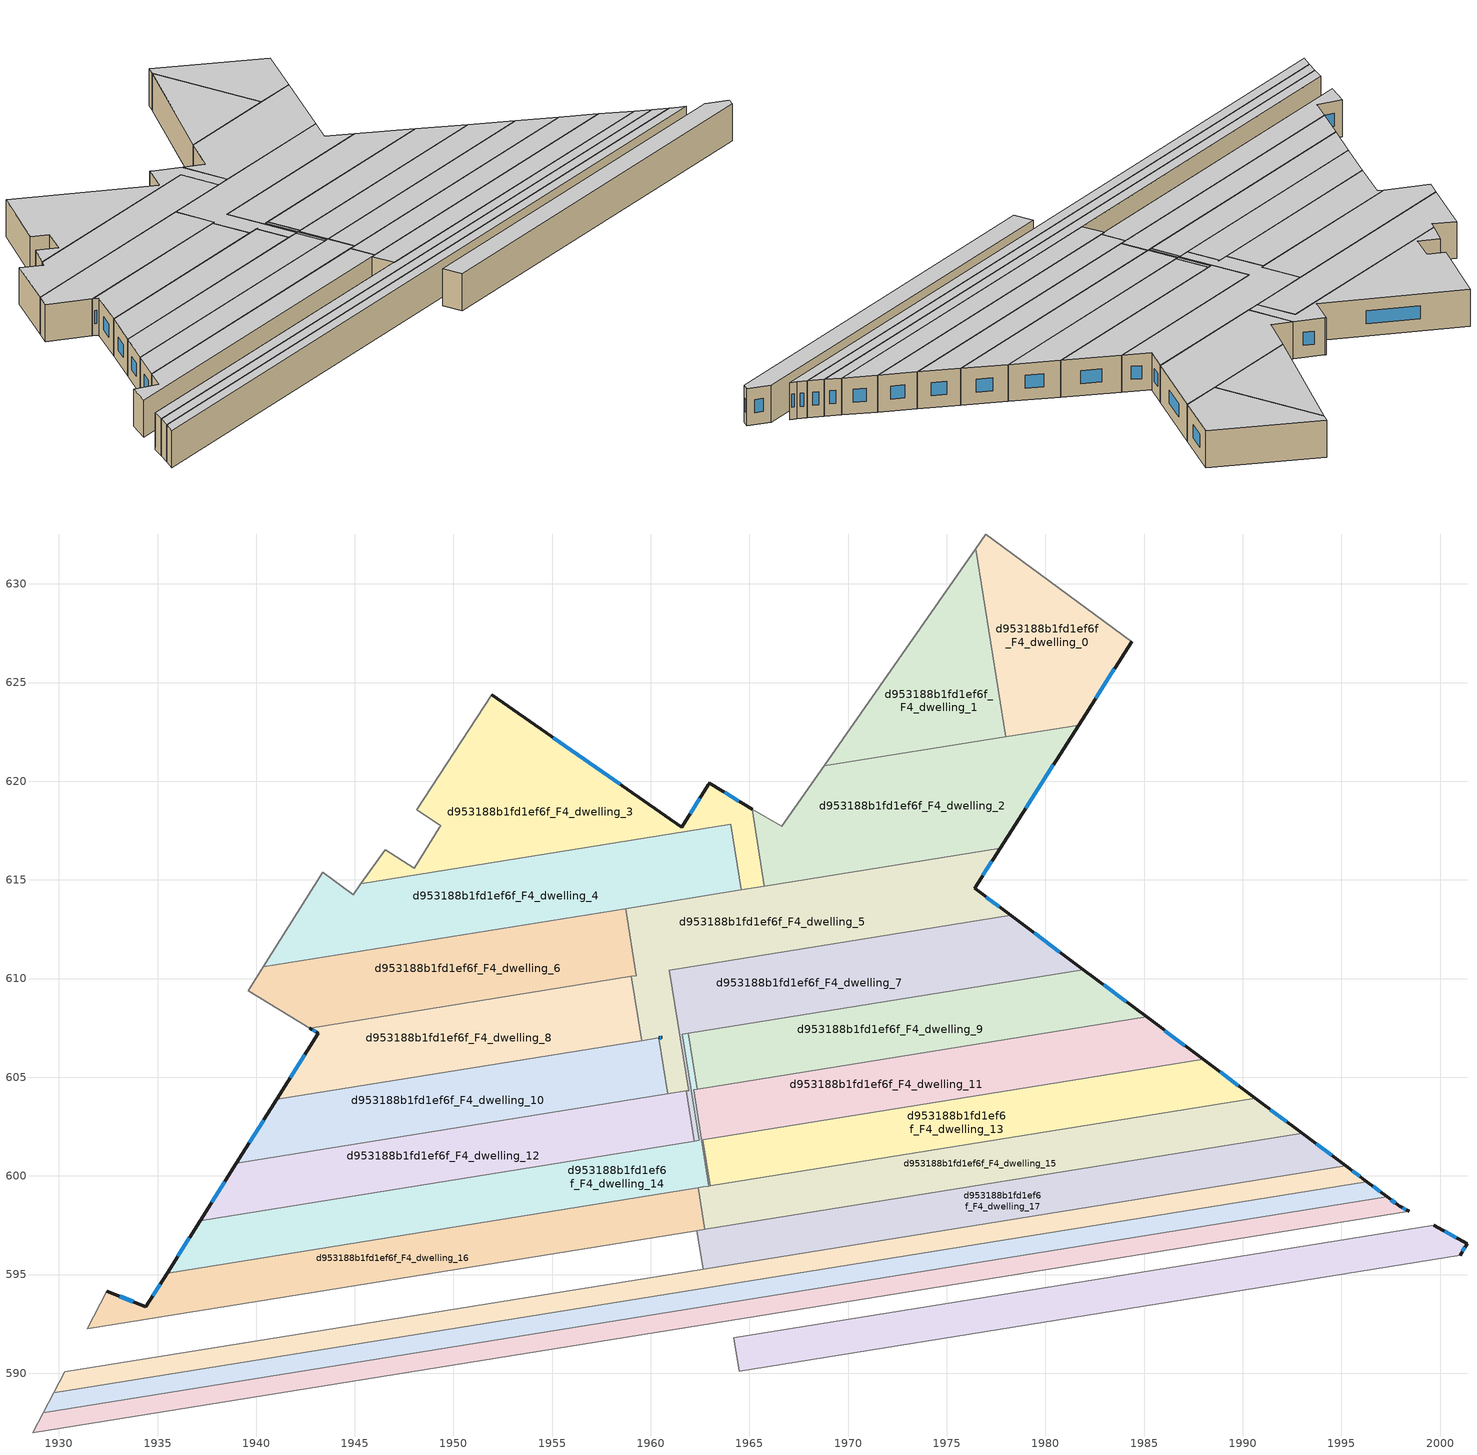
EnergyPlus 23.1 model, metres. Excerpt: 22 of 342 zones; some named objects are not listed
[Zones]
d953188b1fd1ef6f_F4_dwelling_0
 floor to d953188b1fd1ef6f_F3_dwelling_0 (EU_floor_Construction): 1984.36,627.07 1981.68,622.85 1978,622.26 1976.46,631.79 1976.97,632.51 z12
 wall outside (EU_wall_Construction): 1981.68,622.85 1984.36,627.07 z12:15
 wall adiabatic (EU_wall_Construction): 1984.36,627.07 1976.97,632.51 1976.46,631.79 z12:15
 wall to d953188b1fd1ef6f_F4_dwelling_1 (EU_wall_Construction): 1976.46,631.79 1978,622.26 z12:15
 wall to d953188b1fd1ef6f_F4_dwelling_2 (EU_wall_Construction): 1978,622.26 1981.68,622.85 z12:15
 window (EU_Window_Construction): 1982.55,624.22 1983.49,625.7 z12.97:14.03
 ceiling to d953188b1fd1ef6f_F5_dwelling_0 (EU_floor_Construction): 1981.68,622.85 1984.36,627.07 1976.97,632.51 1976.46,631.79 1978,622.26 z15
d953188b1fd1ef6f_F4_dwelling_1
 floor to d953188b1fd1ef6f_F3_dwelling_1 (EU_floor_Construction): 1976.46,631.79 1978,622.26 1968.78,620.78 z12
 wall adiabatic (EU_wall_Construction): 1976.46,631.79 1968.78,620.78 z12:15
 wall to d953188b1fd1ef6f_F4_dwelling_2 (EU_wall_Construction): 1968.78,620.78 1978,622.26 z12:15
 ceiling to d953188b1fd1ef6f_F5_dwelling_1 (EU_floor_Construction): 1978,622.26 1976.46,631.79 1968.78,620.78 z15
d953188b1fd1ef6f_F4_dwelling_10
 floor to d953188b1fd1ef6f_F3_dwelling_10 (EU_floor_Construction): 1960.41,606.99 1960.86,604.16 1939,600.64 1941.04,603.88 z12
 wall outside (EU_wall_Construction): 1941.04,603.88 1939,600.64 z12:15
 wall to d953188b1fd1ef6f_F4_dwelling_5 (EU_wall_Construction): 1960.86,604.16 1960.41,606.99 / 1960.4,606.99 1959.54,606.86 z12:15
 wall to d953188b1fd1ef6f_F4_dwelling_8 (EU_wall_Construction): 1959.54,606.85 1941.04,603.88 z12:15
 wall to d953188b1fd1ef6f_F4_dwelling_12 (EU_wall_Construction): 1939,600.64 1960.86,604.16 z12:15
 window (EU_Window_Construction): 1940.38,602.83 1939.66,601.69 z12.97:14.03
 ceiling to d953188b1fd1ef6f_F5_dwelling_10 (EU_floor_Construction): 1960.86,604.16 1960.41,606.99 1941.04,603.88 1939,600.64 z15
d953188b1fd1ef6f_F4_dwelling_11
 floor to d953188b1fd1ef6f_F3_dwelling_11 (EU_floor_Construction): 1988,605.91 1962.63,601.83 1963.01,599.5 1962.95,599.49 1962.17,604.37 1985.12,608.06 z12
 wall outside (EU_wall_Construction): 1988,605.91 1985.12,608.06 z12:15
 wall to d953188b1fd1ef6f_F4_dwelling_13 (EU_wall_Construction): 1963.01,599.5 1962.63,601.83 1988,605.91 z12:15
 wall to d953188b1fd1ef6f_F4_dwelling_15 (EU_wall_Construction): 1962.95,599.49 1963.01,599.5 z12:15
 wall to d953188b1fd1ef6f_F4_dwelling_14 (EU_wall_Construction): 1962.36,604.4 1962.17,604.37 1962.95,599.49 z12:15
 wall to d953188b1fd1ef6f_F4_dwelling_9 (EU_wall_Construction): 1985.12,608.06 1962.36,604.4 z12:15
 window (EU_Window_Construction): 1987.07,606.6 1986.06,607.36 z12.97:14.03
 ceiling to d953188b1fd1ef6f_F5_dwelling_11 (EU_floor_Construction): 1988,605.91 1985.12,608.06 1962.17,604.37 1962.95,599.49 1963.01,599.5 1962.63,601.83 z15
d953188b1fd1ef6f_F4_dwelling_12
 floor to d953188b1fd1ef6f_F3_dwelling_12 (EU_floor_Construction): 1961.8,604.31 1962.21,601.76 1937.16,597.73 1939,600.64 z12
 wall outside (EU_wall_Construction): 1939,600.64 1937.16,597.73 z12:15
 wall to d953188b1fd1ef6f_F4_dwelling_7 (EU_wall_Construction): 1962.21,601.76 1961.8,604.31 z12:15
 wall to d953188b1fd1ef6f_F4_dwelling_14 (EU_wall_Construction): 1937.16,597.73 1962.21,601.76 z12:15
 wall to d953188b1fd1ef6f_F4_dwelling_5 (EU_wall_Construction): 1961.8,604.31 1960.86,604.16 z12:15
 window (EU_Window_Construction): 1938.4,599.7 1937.76,598.67 z12.97:14.03
 ceiling to d953188b1fd1ef6f_F5_dwelling_12 (EU_floor_Construction): 1962.21,601.76 1961.8,604.31 1939,600.64 1937.16,597.73 z15
d953188b1fd1ef6f_F4_dwelling_13
 floor to d953188b1fd1ef6f_F3_dwelling_13 (EU_floor_Construction): 1990.63,603.94 1963.01,599.5 1962.63,601.83 1988,605.91 z12
 wall outside (EU_wall_Construction): 1990.63,603.94 1988,605.91 z12:15
 wall to d953188b1fd1ef6f_F4_dwelling_15 (EU_wall_Construction): 1963.01,599.5 1990.63,603.94 z12:15
 window (EU_Window_Construction): 1989.78,604.58 1988.85,605.27 z12.97:14.03
 ceiling to d953188b1fd1ef6f_F5_dwelling_13 (EU_floor_Construction): 1990.63,603.94 1988,605.91 1962.63,601.83 1963.01,599.5 z15
d953188b1fd1ef6f_F4_dwelling_14
 floor to d953188b1fd1ef6f_F3_dwelling_14 (EU_floor_Construction): 1961.91,607.24 1962.36,604.4 1962.17,604.37 1962.95,599.49 1962.65,599.44 1935.48,595.07 1937.16,597.73 1962.47,601.8 1961.6,607.19 z12
 wall outside (EU_wall_Construction): 1937.16,597.73 1935.48,595.07 z12:15
 wall to d953188b1fd1ef6f_F4_dwelling_9 (EU_wall_Construction): 1962.36,604.4 1961.91,607.24 z12:15
 wall to d953188b1fd1ef6f_F4_dwelling_7 (EU_wall_Construction): 1961.91,607.24 1961.6,607.19 1962.47,601.8 1962.21,601.76 z12:15
 wall to d953188b1fd1ef6f_F4_dwelling_15 (EU_wall_Construction): 1962.4,599.4 1962.65,599.44 1962.95,599.49 z12:15
 wall to d953188b1fd1ef6f_F4_dwelling_16 (EU_wall_Construction): 1935.48,595.07 1962.4,599.4 z12:15
 window (EU_Window_Construction): 1936.62,596.87 1936.03,595.93 z12.97:14.03
 ceiling to d953188b1fd1ef6f_F5_dwelling_14 (EU_floor_Construction): 1962.65,599.44 1962.95,599.49 1962.17,604.37 1962.36,604.4 1961.91,607.24 1961.6,607.19 1962.47,601.8 1937.16,597.73 1935.48,595.07 z15
d953188b1fd1ef6f_F4_dwelling_15
 floor to d953188b1fd1ef6f_F3_dwelling_15 (EU_floor_Construction): 1993.01,602.16 1962.73,597.29 1962.4,599.4 1962.95,599.49 1963.01,599.5 1990.63,603.94 z12
 wall outside (EU_wall_Construction): 1993.01,602.16 1990.63,603.94 z12:15
 wall to d953188b1fd1ef6f_F4_dwelling_16 (EU_wall_Construction): 1962.4,599.4 1962.73,597.29 z12:15
 wall to d953188b1fd1ef6f_F4_dwelling_17 (EU_wall_Construction): 1962.73,597.29 1993.01,602.16 z12:15
 window (EU_Window_Construction): 1992.24,602.73 1991.4,603.36 z12.97:14.03
 ceiling to d953188b1fd1ef6f_F5_dwelling_15 (EU_floor_Construction): 1993.01,602.16 1990.63,603.94 1963.01,599.5 1962.95,599.49 1962.4,599.4 1962.73,597.29 z15
d953188b1fd1ef6f_F4_dwelling_16
 floor to d953188b1fd1ef6f_F3_dwelling_16 (EU_floor_Construction): 1962.4,599.4 1962.73,597.29 1931.44,592.26 1932.44,594.16 1934.41,593.36 1935.48,595.07 z12
 wall outside (EU_wall_Construction): 1935.48,595.07 1934.41,593.36 1932.44,594.16 z12:15
 wall adiabatic (EU_wall_Construction): 1932.44,594.16 1931.44,592.26 z12:15
 wall to d953188b1fd1ef6f_F4_dwelling_18 (EU_wall_Construction): 1931.44,592.26 1962.34,597.22 z12:15
 wall to d953188b1fd1ef6f_F4_dwelling_17 (EU_wall_Construction): 1962.34,597.22 1962.73,597.29 z12:15
 window (EU_Window_Construction): 1933.77,593.62 1933.07,593.9 / 1935.14,594.52 1934.76,593.91 z12.97:14.03
 ceiling to d953188b1fd1ef6f_F5_dwelling_16 (EU_floor_Construction): 1962.73,597.29 1962.4,599.4 1935.48,595.07 1934.41,593.36 1932.44,594.16 1931.44,592.26 z15
d953188b1fd1ef6f_F4_dwelling_17
 floor to d953188b1fd1ef6f_F3_dwelling_17 (EU_floor_Construction): 1995.22,600.51 1962.65,595.27 1962.34,597.22 1993.01,602.16 z12
 wall outside (EU_wall_Construction): 1995.22,600.51 1993.01,602.16 z12:15
 wall to d953188b1fd1ef6f_F4_dwelling_18 (EU_wall_Construction): 1962.34,597.22 1962.65,595.27 z12:15
 wall to d953188b1fd1ef6f_F4_dwelling_19 (EU_wall_Construction): 1962.65,595.27 1995.22,600.51 z12:15
 window (EU_Window_Construction): 1994.5,601.04 1993.73,601.62 z12.97:14.03
 ceiling to d953188b1fd1ef6f_F5_dwelling_17 (EU_floor_Construction): 1995.22,600.51 1993.01,602.16 1962.34,597.22 1962.65,595.27 z15
d953188b1fd1ef6f_F4_dwelling_19
 floor to d953188b1fd1ef6f_F3_dwelling_19 (EU_floor_Construction): 1996.28,599.71 1929.75,589.02 1930.3,590.07 1995.22,600.51 z12
 wall outside (EU_wall_Construction): 1996.28,599.71 1995.22,600.51 z12:15
 wall to d953188b1fd1ef6f_F4_dwelling_20 (EU_wall_Construction): 1929.75,589.02 1996.28,599.71 z12:15
 wall adiabatic (EU_wall_Construction): 1930.3,590.07 1929.75,589.02 z12:15
 wall to d953188b1fd1ef6f_F4_dwelling_18 (EU_wall_Construction): 1962.65,595.27 1930.3,590.07 z12:15
 window (EU_Window_Construction): 1995.93,599.97 1995.56,600.25 z12.97:14.03
 ceiling to d953188b1fd1ef6f_F5_dwelling_19 (EU_floor_Construction): 1996.28,599.71 1995.22,600.51 1930.3,590.07 1929.75,589.02 z15
d953188b1fd1ef6f_F4_dwelling_2
 floor to d953188b1fd1ef6f_F3_dwelling_2 (EU_floor_Construction): 1981.68,622.85 1977.71,616.6 1965.76,614.68 1965.13,618.58 1965.15,618.57 1966.65,617.71 1968.78,620.78 z12
 wall outside (EU_wall_Construction): 1977.71,616.6 1981.68,622.85 z12:15
 wall adiabatic (EU_wall_Construction): 1968.78,620.78 1966.65,617.71 1965.15,618.57 1965.13,618.58 z12:15
 wall to d953188b1fd1ef6f_F4_dwelling_3 (EU_wall_Construction): 1965.13,618.58 1965.76,614.68 z12:15
 wall to d953188b1fd1ef6f_F4_dwelling_5 (EU_wall_Construction): 1965.76,614.68 1977.71,616.6 z12:15
 window (EU_Window_Construction): 1979,618.63 1980.39,620.82 z12.97:14.03
 ceiling to d953188b1fd1ef6f_F5_dwelling_2 (EU_floor_Construction): 1977.71,616.6 1981.68,622.85 1968.78,620.78 1966.65,617.71 1965.15,618.57 1965.13,618.58 1965.76,614.68 z15
d953188b1fd1ef6f_F4_dwelling_20
 floor to d953188b1fd1ef6f_F3_dwelling_20 (EU_floor_Construction): 1997.31,598.94 1929.21,587.99 1929.75,589.02 1996.28,599.71 z12
 wall outside (EU_wall_Construction): 1997.31,598.94 1996.28,599.71 z12:15
 wall to d953188b1fd1ef6f_F4_dwelling_21 (EU_wall_Construction): 1929.21,587.99 1997.31,598.94 z12:15
 wall adiabatic (EU_wall_Construction): 1929.75,589.02 1929.21,587.99 z12:15
 window (EU_Window_Construction): 1996.98,599.19 1996.61,599.46 z12.97:14.03
 ceiling to d953188b1fd1ef6f_F5_dwelling_20 (EU_floor_Construction): 1997.31,598.94 1996.28,599.71 1929.75,589.02 1929.21,587.99 z15
d953188b1fd1ef6f_F4_dwelling_21
 floor to d953188b1fd1ef6f_F3_dwelling_21 (EU_floor_Construction): 1997.94,598.47 1998.43,598.2 1928.69,586.99 1929.21,587.99 1997.31,598.94 z12
 wall outside (EU_wall_Construction): 1998.43,598.2 1997.94,598.47 1997.31,598.94 z12:15
 wall adiabatic (EU_wall_Construction): 1929.21,587.99 1928.69,586.99 z12:15
 wall to d953188b1fd1ef6f_F4_dwelling_22 (EU_wall_Construction): 1928.69,586.99 1998.43,598.2 z12:15
 window (EU_Window_Construction): 1997.74,598.62 1997.52,598.79 / 1998.27,598.29 1998.1,598.38 z12.97:14.03
 ceiling to d953188b1fd1ef6f_F5_dwelling_21 (EU_floor_Construction): 1998.43,598.2 1997.94,598.47 1997.31,598.94 1929.21,587.99 1928.69,586.99 z15
d953188b1fd1ef6f_F4_dwelling_23
 floor to d953188b1fd1ef6f_F3_dwelling_23 (EU_floor_Construction): 2001.36,596.57 2001.03,595.98 1964.48,590.1 1964.21,591.8 1999.68,597.5 z12
 wall outside (EU_wall_Construction): 2001.03,595.98 2001.36,596.57 1999.68,597.5 z12:15
 wall to d953188b1fd1ef6f_F4_dwelling_24 (EU_wall_Construction): 1964.21,591.8 1964.48,590.1 z12:15
 wall to d953188b1fd1ef6f_F4_dwelling_25 (EU_wall_Construction): 1964.48,590.1 2001.03,595.98 z12:15
 wall to d953188b1fd1ef6f_F4_dwelling_22 (EU_wall_Construction): 1999.68,597.5 1964.21,591.8 z12:15
 window (EU_Window_Construction): 2001.14,596.17 2001.25,596.38 / 2000.82,596.87 2000.23,597.2 z12.97:14.03
 ceiling to d953188b1fd1ef6f_F5_dwelling_23 (EU_floor_Construction): 2001.03,595.98 2001.36,596.57 1999.68,597.5 1964.21,591.8 1964.48,590.1 z15
d953188b1fd1ef6f_F4_dwelling_3
 floor to d953188b1fd1ef6f_F3_dwelling_3 (EU_floor_Construction): 1962.97,619.92 1963.07,619.86 1965.13,618.58 1965.76,614.68 1964.59,614.49 1964.06,617.81 1945.3,614.79 1946.54,616.54 1948.02,615.6 1949.29,617.64 1949.36,617.75 1948.15,618.56 1951.95,624.38 1961.56,617.66 1962.92,619.83 z12
 wall outside (EU_wall_Construction): 1965.13,618.58 1963.07,619.86 1962.97,619.92 1962.92,619.83 1961.56,617.66 1951.95,624.38 z12:15
 wall to d953188b1fd1ef6f_F4_dwelling_4 (EU_wall_Construction): 1945.3,614.79 1964.06,617.81 1964.59,614.49 z12:15
 wall adiabatic (EU_wall_Construction): 1951.95,624.38 1948.15,618.56 1949.36,617.75 1949.29,617.64 1948.02,615.6 1946.54,616.54 1945.3,614.79 z12:15
 wall to d953188b1fd1ef6f_F4_dwelling_5 (EU_wall_Construction): 1964.59,614.49 1965.76,614.68 z12:15
 window (EU_Window_Construction): 1964.46,618.99 1963.74,619.44 / 1958.45,619.84 1955.06,622.2 / 1962.48,619.13 1962,618.36 z12.97:14.03
 ceiling to d953188b1fd1ef6f_F5_dwelling_3 (EU_floor_Construction): 1965.76,614.68 1965.13,618.58 1963.07,619.86 1962.97,619.92 1962.92,619.83 1961.56,617.66 1951.95,624.38 1948.15,618.56 1949.36,617.75 1949.29,617.64 1948.02,615.6 1946.54,616.54 1945.3,614.79 1964.06,617.81 1964.59,614.49 z15
d953188b1fd1ef6f_F4_dwelling_4
 floor to d953188b1fd1ef6f_F3_dwelling_4 (EU_floor_Construction): 1964.06,617.81 1964.59,614.49 1940.37,610.59 1943.39,615.38 1944.92,614.25 1945.3,614.79 z12
 wall adiabatic (EU_wall_Construction): 1945.3,614.79 1944.92,614.25 1943.39,615.38 1940.37,610.59 z12:15
 wall to d953188b1fd1ef6f_F4_dwelling_6 (EU_wall_Construction): 1940.37,610.59 1958.72,613.55 z12:15
 wall to d953188b1fd1ef6f_F4_dwelling_5 (EU_wall_Construction): 1958.72,613.55 1964.59,614.49 z12:15
 ceiling to d953188b1fd1ef6f_F5_dwelling_4 (EU_floor_Construction): 1964.59,614.49 1964.06,617.81 1945.3,614.79 1944.92,614.25 1943.39,615.38 1940.37,610.59 z15
d953188b1fd1ef6f_F4_dwelling_5
 floor to d953188b1fd1ef6f_F3_dwelling_5 (EU_floor_Construction): 1977.71,616.6 1976.42,614.57 1978.24,613.21 1960.94,610.42 1961.92,604.33 1960.86,604.16 1960.41,606.99 1960.57,607.02 1959.54,606.86 1959.01,610.11 1959.27,610.15 1958.72,613.55 z12
 wall outside (EU_wall_Construction): 1978.24,613.21 1976.42,614.57 1977.71,616.6 / 1960.4,606.99 1960.57,607.02 1960.41,606.99 z12:15
 wall to d953188b1fd1ef6f_F4_dwelling_8 (EU_wall_Construction): 1959.01,610.11 1959.54,606.86 z12:15
 wall to d953188b1fd1ef6f_F4_dwelling_6 (EU_wall_Construction): 1958.72,613.55 1959.27,610.15 1959.01,610.11 z12:15
 wall to d953188b1fd1ef6f_F4_dwelling_7 (EU_wall_Construction): 1961.8,604.31 1961.92,604.33 1960.94,610.42 1978.24,613.21 z12:15
 window (EU_Window_Construction): 1976.83,615.23 1977.29,615.94 / 1977.65,613.65 1977.01,614.13 / 1960.52,607.01 1960.46,607 / 1960.46,607 1960.52,607.01 z12.97:14.03
 ceiling to d953188b1fd1ef6f_F5_dwelling_5 (EU_floor_Construction): 1978.24,613.21 1976.42,614.57 1977.71,616.6 1958.72,613.55 1959.27,610.15 1959.01,610.11 1959.54,606.86 1960.57,607.02 1960.41,606.99 1960.86,604.16 1961.92,604.33 1960.94,610.42 z15
d953188b1fd1ef6f_F4_dwelling_6
 floor to d953188b1fd1ef6f_F3_dwelling_6 (EU_floor_Construction): 1958.72,613.55 1959.27,610.15 1942.72,607.49 1939.61,609.39 1940.37,610.59 z12
 wall adiabatic (EU_wall_Construction): 1940.37,610.59 1939.61,609.39 1942.72,607.49 z12:15
 wall to d953188b1fd1ef6f_F4_dwelling_8 (EU_wall_Construction): 1942.72,607.49 1959.01,610.11 z12:15
 ceiling to d953188b1fd1ef6f_F5_dwelling_6 (EU_floor_Construction): 1959.27,610.15 1958.72,613.55 1940.37,610.59 1939.61,609.39 1942.72,607.49 z15
d953188b1fd1ef6f_F4_dwelling_7
 floor to d953188b1fd1ef6f_F3_dwelling_7 (EU_floor_Construction): 1981.92,610.45 1961.6,607.19 1962.47,601.8 1962.21,601.76 1961.8,604.31 1961.92,604.33 1960.94,610.42 1978.24,613.21 z12
 wall outside (EU_wall_Construction): 1981.92,610.45 1978.24,613.21 z12:15
 wall to d953188b1fd1ef6f_F4_dwelling_9 (EU_wall_Construction): 1961.91,607.24 1981.92,610.45 z12:15
 window (EU_Window_Construction): 1980.73,611.35 1979.43,612.31 z12.97:14.03
 ceiling to d953188b1fd1ef6f_F5_dwelling_7 (EU_floor_Construction): 1981.92,610.45 1978.24,613.21 1960.94,610.42 1961.92,604.33 1961.8,604.31 1962.21,601.76 1962.47,601.8 1961.6,607.19 z15
d953188b1fd1ef6f_F4_dwelling_8
 floor to d953188b1fd1ef6f_F3_dwelling_8 (EU_floor_Construction): 1959.01,610.11 1959.54,606.86 1941.04,603.88 1943.16,607.23 1942.72,607.49 z12
 wall outside (EU_wall_Construction): 1942.72,607.49 1943.16,607.23 1941.04,603.88 z12:15
 window (EU_Window_Construction): 1942.47,606.14 1941.73,604.97 / 1942.86,607.41 1943.02,607.32 z12.97:14.03
 ceiling to d953188b1fd1ef6f_F5_dwelling_8 (EU_floor_Construction): 1959.54,606.86 1959.01,610.11 1942.72,607.49 1943.16,607.23 1941.04,603.88 z15
d953188b1fd1ef6f_F4_dwelling_9
 floor to d953188b1fd1ef6f_F3_dwelling_9 (EU_floor_Construction): 1985.12,608.06 1962.36,604.4 1961.91,607.24 1981.92,610.45 z12
 wall outside (EU_wall_Construction): 1985.12,608.06 1981.92,610.45 z12:15
 window (EU_Window_Construction): 1984.08,608.83 1982.96,609.68 z12.97:14.03
 ceiling to d953188b1fd1ef6f_F5_dwelling_9 (EU_floor_Construction): 1985.12,608.06 1981.92,610.45 1961.91,607.24 1962.36,604.4 z15
[Building]
EU S2 Campaign: North Axis=0; Terrain=City; Solar Distribution=FullExterior
[Site:Location]
Bologna: Latitude=44.5; Longitude=11.25; Time Zone=1; Elevation=37
[SizingPeriod:WeatherFileDays]
AnnualSizingPeriod: Begin Month=1; Begin Day of Month=1; End Month=12; End Day of Month=31; Day of Week for Start Day=Monday; Use Weather File Daylight Saving Period=No; Use Weather File Rain and Snow Indicators=No
[MATERIAL]
EU_InternalMass_Material: Roughness=MediumRough; Thickness=0.1; Conductivity=1; Density=1800; Specific Heat=900; Thermal Absorptance=0.9; Solar Absorptance=0.7; Visible Absorptance=0.7
[MATERIAL:NOMASS] Roughness=MediumRough; Thermal Absorptance=0.9; Solar Absorptance=0.7; Visible Absorptance=0.7
Name | Thermal Resistance
EU_wall_NoMass | 0.779417
EU_floor_NoMass | 0.588222
[WINDOWMATERIAL:SIMPLEGLAZINGSYSTEM]
EU_Window_SimpleGlazing: UFactor=5.16242; Solar Heat Gain Coefficient=0.85; Visible Transmittance=0.85
[CONSTRUCTION]
EU_wall_Construction: EU_wall_NoMass
EU_floor_Construction: EU_floor_NoMass
EU_Window_Construction: EU_Window_SimpleGlazing
EU_InternalMass_Construction: EU_InternalMass_Material
[ZONE] Type=1; Multiplier=1; Ceiling Height=autocalculate; Floor Area=autocalculate; Part of Total Floor Area=Yes
Name | Volume
d953188b1fd1ef6f_F4_dwelling_0 | 135.192
d953188b1fd1ef6f_F4_dwelling_1 | 135.205
d953188b1fd1ef6f_F4_dwelling_10 | 180.097
d953188b1fd1ef6f_F4_dwelling_11 | 190.069
d953188b1fd1ef6f_F4_dwelling_12 | 187.54
d953188b1fd1ef6f_F4_dwelling_13 | 190.031
d953188b1fd1ef6f_F4_dwelling_14 | 193.176
d953188b1fd1ef6f_F4_dwelling_15 | 189.998
d953188b1fd1ef6f_F4_dwelling_16 | 189.991
d953188b1fd1ef6f_F4_dwelling_17 | 190.065
d953188b1fd1ef6f_F4_dwelling_19 | 189.875
d953188b1fd1ef6f_F4_dwelling_2 | 222.81
d953188b1fd1ef6f_F4_dwelling_20 | 190.068
d953188b1fd1ef6f_F4_dwelling_21 | 190.012
d953188b1fd1ef6f_F4_dwelling_23 | 189.983
d953188b1fd1ef6f_F4_dwelling_3 | 222.825
d953188b1fd1ef6f_F4_dwelling_4 | 234.082
d953188b1fd1ef6f_F4_dwelling_5 | 218.547
d953188b1fd1ef6f_F4_dwelling_6 | 190.003
d953188b1fd1ef6f_F4_dwelling_7 | 192.541
d953188b1fd1ef6f_F4_dwelling_8 | 171.374
d953188b1fd1ef6f_F4_dwelling_9 | 186.848
[INTERNALMASS] Construction=EU_InternalMass_Construction
Name | Zone or ZoneList | Surface Area
d953188b1fd1ef6f_F4_dwelling_0_EU_InternalMass | d953188b1fd1ef6f_F4_dwelling_0 | 45.0645
d953188b1fd1ef6f_F4_dwelling_1_EU_InternalMass | d953188b1fd1ef6f_F4_dwelling_1 | 45.0702
d953188b1fd1ef6f_F4_dwelling_2_EU_InternalMass | d953188b1fd1ef6f_F4_dwelling_2 | 74.2701
d953188b1fd1ef6f_F4_dwelling_3_EU_InternalMass | d953188b1fd1ef6f_F4_dwelling_3 | 74.2743
d953188b1fd1ef6f_F4_dwelling_4_EU_InternalMass | d953188b1fd1ef6f_F4_dwelling_4 | 78.0291
d953188b1fd1ef6f_F4_dwelling_5_EU_InternalMass | d953188b1fd1ef6f_F4_dwelling_5 | 72.8446
d953188b1fd1ef6f_F4_dwelling_6_EU_InternalMass | d953188b1fd1ef6f_F4_dwelling_6 | 63.3335
d953188b1fd1ef6f_F4_dwelling_7_EU_InternalMass | d953188b1fd1ef6f_F4_dwelling_7 | 64.1759
d953188b1fd1ef6f_F4_dwelling_8_EU_InternalMass | d953188b1fd1ef6f_F4_dwelling_8 | 57.1271
d953188b1fd1ef6f_F4_dwelling_9_EU_InternalMass | d953188b1fd1ef6f_F4_dwelling_9 | 62.2808
d953188b1fd1ef6f_F4_dwelling_10_EU_InternalMass | d953188b1fd1ef6f_F4_dwelling_10 | 60.0332
d953188b1fd1ef6f_F4_dwelling_11_EU_InternalMass | d953188b1fd1ef6f_F4_dwelling_11 | 63.3554
d953188b1fd1ef6f_F4_dwelling_12_EU_InternalMass | d953188b1fd1ef6f_F4_dwelling_12 | 62.5179
d953188b1fd1ef6f_F4_dwelling_13_EU_InternalMass | d953188b1fd1ef6f_F4_dwelling_13 | 63.3453
d953188b1fd1ef6f_F4_dwelling_14_EU_InternalMass | d953188b1fd1ef6f_F4_dwelling_14 | 64.3912
d953188b1fd1ef6f_F4_dwelling_15_EU_InternalMass | d953188b1fd1ef6f_F4_dwelling_15 | 63.3331
d953188b1fd1ef6f_F4_dwelling_16_EU_InternalMass | d953188b1fd1ef6f_F4_dwelling_16 | 63.33
d953188b1fd1ef6f_F4_dwelling_17_EU_InternalMass | d953188b1fd1ef6f_F4_dwelling_17 | 63.355
d953188b1fd1ef6f_F4_dwelling_19_EU_InternalMass | d953188b1fd1ef6f_F4_dwelling_19 | 63.2914
d953188b1fd1ef6f_F4_dwelling_20_EU_InternalMass | d953188b1fd1ef6f_F4_dwelling_20 | 63.3559
d953188b1fd1ef6f_F4_dwelling_21_EU_InternalMass | d953188b1fd1ef6f_F4_dwelling_21 | 63.3374
d953188b1fd1ef6f_F4_dwelling_23_EU_InternalMass | d953188b1fd1ef6f_F4_dwelling_23 | 63.3276
[OTHEREQUIPMENT] Fuel Type=Electricity; Design Level Calculation Method=Watts/Area; Power per Zone Floor Area=1; Fraction Latent=0; Fraction Radiant=0; Fraction Lost=0; Carbon Dioxide Generation Rate=0; EndUse Subcategory=EU_Step8_InternalGains
Name | Zone or ZoneList or Space or SpaceList | Schedule
EU_Step8_InternalGain_d953188b1fd1ef6f_F4_dwelling_0_f000 | d953188b1fd1ef6f_F4_dwelling_0 | EU_Step8_GainSchedule_d953188b1fd1ef6f_F4_dwelling_0_f000
EU_Step8_InternalGain_d953188b1fd1ef6f_F4_dwelling_1_f000 | d953188b1fd1ef6f_F4_dwelling_1 | EU_Step8_GainSchedule_d953188b1fd1ef6f_F4_dwelling_1_f000
EU_Step8_InternalGain_d953188b1fd1ef6f_F4_dwelling_2_f000 | d953188b1fd1ef6f_F4_dwelling_2 | EU_Step8_GainSchedule_d953188b1fd1ef6f_F4_dwelling_2_f000
EU_Step8_InternalGain_d953188b1fd1ef6f_F4_dwelling_3_f000 | d953188b1fd1ef6f_F4_dwelling_3 | EU_Step8_GainSchedule_d953188b1fd1ef6f_F4_dwelling_3_f000
EU_Step8_InternalGain_d953188b1fd1ef6f_F4_dwelling_4_f000 | d953188b1fd1ef6f_F4_dwelling_4 | EU_Step8_GainSchedule_d953188b1fd1ef6f_F4_dwelling_4_f000
EU_Step8_InternalGain_d953188b1fd1ef6f_F4_dwelling_5_f000 | d953188b1fd1ef6f_F4_dwelling_5 | EU_Step8_GainSchedule_d953188b1fd1ef6f_F4_dwelling_5_f000
EU_Step8_InternalGain_d953188b1fd1ef6f_F4_dwelling_6_f000 | d953188b1fd1ef6f_F4_dwelling_6 | EU_Step8_GainSchedule_d953188b1fd1ef6f_F4_dwelling_6_f000
EU_Step8_InternalGain_d953188b1fd1ef6f_F4_dwelling_7_f000 | d953188b1fd1ef6f_F4_dwelling_7 | EU_Step8_GainSchedule_d953188b1fd1ef6f_F4_dwelling_7_f000
EU_Step8_InternalGain_d953188b1fd1ef6f_F4_dwelling_8_f000 | d953188b1fd1ef6f_F4_dwelling_8 | EU_Step8_GainSchedule_d953188b1fd1ef6f_F4_dwelling_8_f000
EU_Step8_InternalGain_d953188b1fd1ef6f_F4_dwelling_9_f000 | d953188b1fd1ef6f_F4_dwelling_9 | EU_Step8_GainSchedule_d953188b1fd1ef6f_F4_dwelling_9_f000
EU_Step8_InternalGain_d953188b1fd1ef6f_F4_dwelling_10_f000 | d953188b1fd1ef6f_F4_dwelling_10 | EU_Step8_GainSchedule_d953188b1fd1ef6f_F4_dwelling_10_f000
EU_Step8_InternalGain_d953188b1fd1ef6f_F4_dwelling_11_f000 | d953188b1fd1ef6f_F4_dwelling_11 | EU_Step8_GainSchedule_d953188b1fd1ef6f_F4_dwelling_11_f000
EU_Step8_InternalGain_d953188b1fd1ef6f_F4_dwelling_12_f000 | d953188b1fd1ef6f_F4_dwelling_12 | EU_Step8_GainSchedule_d953188b1fd1ef6f_F4_dwelling_12_f000
EU_Step8_InternalGain_d953188b1fd1ef6f_F4_dwelling_13_f000 | d953188b1fd1ef6f_F4_dwelling_13 | EU_Step8_GainSchedule_d953188b1fd1ef6f_F4_dwelling_13_f000
EU_Step8_InternalGain_d953188b1fd1ef6f_F4_dwelling_14_f000 | d953188b1fd1ef6f_F4_dwelling_14 | EU_Step8_GainSchedule_d953188b1fd1ef6f_F4_dwelling_14_f000
EU_Step8_InternalGain_d953188b1fd1ef6f_F4_dwelling_15_f000 | d953188b1fd1ef6f_F4_dwelling_15 | EU_Step8_GainSchedule_d953188b1fd1ef6f_F4_dwelling_15_f000
EU_Step8_InternalGain_d953188b1fd1ef6f_F4_dwelling_16_f000 | d953188b1fd1ef6f_F4_dwelling_16 | EU_Step8_GainSchedule_d953188b1fd1ef6f_F4_dwelling_16_f000
EU_Step8_InternalGain_d953188b1fd1ef6f_F4_dwelling_17_f000 | d953188b1fd1ef6f_F4_dwelling_17 | EU_Step8_GainSchedule_d953188b1fd1ef6f_F4_dwelling_17_f000
EU_Step8_InternalGain_d953188b1fd1ef6f_F4_dwelling_19_f000 | d953188b1fd1ef6f_F4_dwelling_19 | EU_Step8_GainSchedule_d953188b1fd1ef6f_F4_dwelling_19_f000
EU_Step8_InternalGain_d953188b1fd1ef6f_F4_dwelling_20_f000 | d953188b1fd1ef6f_F4_dwelling_20 | EU_Step8_GainSchedule_d953188b1fd1ef6f_F4_dwelling_20_f000
EU_Step8_InternalGain_d953188b1fd1ef6f_F4_dwelling_21_f000 | d953188b1fd1ef6f_F4_dwelling_21 | EU_Step8_GainSchedule_d953188b1fd1ef6f_F4_dwelling_21_f000
EU_Step8_InternalGain_d953188b1fd1ef6f_F4_dwelling_23_f000 | d953188b1fd1ef6f_F4_dwelling_23 | EU_Step8_GainSchedule_d953188b1fd1ef6f_F4_dwelling_23_f000
[ZONEVENTILATION:DESIGNFLOWRATE] Schedule=EU_AlwaysOn; Design Flow Rate Calculation Method=AirChanges/Hour; Air Changes per Hour=0.712058; Ventilation Type=Natural; Fan Pressure Rise=0; Fan Total Efficiency=1; Constant Term Coefficient=1; Temperature Term Coefficient=0; Velocity Term Coefficient=0; Velocity Squared Term Coefficient=0; Minimum Indoor Temperature=-100; Maximum Indoor Temperature=100; Delta Temperature=-100; Minimum Outdoor Temperature=-100; Maximum Outdoor Temperature=100; Maximum Wind Speed=40
Name | Zone or ZoneList or Space or SpaceList
EU_ConstantAir_d953188b1fd1ef6f_F4_dwelling_0 | d953188b1fd1ef6f_F4_dwelling_0
EU_ConstantAir_d953188b1fd1ef6f_F4_dwelling_1 | d953188b1fd1ef6f_F4_dwelling_1
EU_ConstantAir_d953188b1fd1ef6f_F4_dwelling_2 | d953188b1fd1ef6f_F4_dwelling_2
EU_ConstantAir_d953188b1fd1ef6f_F4_dwelling_3 | d953188b1fd1ef6f_F4_dwelling_3
EU_ConstantAir_d953188b1fd1ef6f_F4_dwelling_4 | d953188b1fd1ef6f_F4_dwelling_4
EU_ConstantAir_d953188b1fd1ef6f_F4_dwelling_5 | d953188b1fd1ef6f_F4_dwelling_5
EU_ConstantAir_d953188b1fd1ef6f_F4_dwelling_6 | d953188b1fd1ef6f_F4_dwelling_6
EU_ConstantAir_d953188b1fd1ef6f_F4_dwelling_7 | d953188b1fd1ef6f_F4_dwelling_7
EU_ConstantAir_d953188b1fd1ef6f_F4_dwelling_8 | d953188b1fd1ef6f_F4_dwelling_8
EU_ConstantAir_d953188b1fd1ef6f_F4_dwelling_9 | d953188b1fd1ef6f_F4_dwelling_9
EU_ConstantAir_d953188b1fd1ef6f_F4_dwelling_10 | d953188b1fd1ef6f_F4_dwelling_10
EU_ConstantAir_d953188b1fd1ef6f_F4_dwelling_11 | d953188b1fd1ef6f_F4_dwelling_11
EU_ConstantAir_d953188b1fd1ef6f_F4_dwelling_12 | d953188b1fd1ef6f_F4_dwelling_12
EU_ConstantAir_d953188b1fd1ef6f_F4_dwelling_13 | d953188b1fd1ef6f_F4_dwelling_13
EU_ConstantAir_d953188b1fd1ef6f_F4_dwelling_14 | d953188b1fd1ef6f_F4_dwelling_14
EU_ConstantAir_d953188b1fd1ef6f_F4_dwelling_15 | d953188b1fd1ef6f_F4_dwelling_15
EU_ConstantAir_d953188b1fd1ef6f_F4_dwelling_16 | d953188b1fd1ef6f_F4_dwelling_16
EU_ConstantAir_d953188b1fd1ef6f_F4_dwelling_17 | d953188b1fd1ef6f_F4_dwelling_17
EU_ConstantAir_d953188b1fd1ef6f_F4_dwelling_19 | d953188b1fd1ef6f_F4_dwelling_19
EU_ConstantAir_d953188b1fd1ef6f_F4_dwelling_20 | d953188b1fd1ef6f_F4_dwelling_20
EU_ConstantAir_d953188b1fd1ef6f_F4_dwelling_21 | d953188b1fd1ef6f_F4_dwelling_21
EU_ConstantAir_d953188b1fd1ef6f_F4_dwelling_23 | d953188b1fd1ef6f_F4_dwelling_23
[HVACTEMPLATE:ZONE:IDEALLOADSAIRSYSTEM] System Availability Schedule=EU_AlwaysOn; Maximum Heating Supply Air Temperature=50; Minimum Cooling Supply Air Temperature=13; Maximum Heating Supply Air Humidity Ratio=0.0156; Minimum Cooling Supply Air Humidity Ratio=0.0077; Heating Limit=NoLimit; Cooling Limit=NoLimit; Heating Availability Schedule=EU_AlwaysOn; Cooling Availability Schedule=EU_CoolingOff; Dehumidification Control Type=ConstantSensibleHeatRatio; Cooling Sensible Heat Ratio=0.7; Dehumidification Setpoint=60; Humidification Control Type=None; Humidification Setpoint=30; Outdoor Air Method=None; Outdoor Air Flow Rate per Person=0.00944; Outdoor Air Flow Rate per Zone Floor Area=0; Outdoor Air Flow Rate per Zone=0; Demand Controlled Ventilation Type=None; Outdoor Air Economizer Type=NoEconomizer; Heat Recovery Type=None; Sensible Heat Recovery Effectiveness=0.7; Latent Heat Recovery Effectiveness=0.65
Name | Template Thermostat
d953188b1fd1ef6f_F4_dwelling_0 | EU_HeatOnly_d953188b1fd1ef6f_F4_dwelling_0
d953188b1fd1ef6f_F4_dwelling_1 | EU_HeatOnly_d953188b1fd1ef6f_F4_dwelling_1
d953188b1fd1ef6f_F4_dwelling_2 | EU_HeatOnly_d953188b1fd1ef6f_F4_dwelling_2
d953188b1fd1ef6f_F4_dwelling_3 | EU_HeatOnly_d953188b1fd1ef6f_F4_dwelling_3
d953188b1fd1ef6f_F4_dwelling_4 | EU_HeatOnly_d953188b1fd1ef6f_F4_dwelling_4
d953188b1fd1ef6f_F4_dwelling_5 | EU_HeatOnly_d953188b1fd1ef6f_F4_dwelling_5
d953188b1fd1ef6f_F4_dwelling_6 | EU_HeatOnly_d953188b1fd1ef6f_F4_dwelling_6
d953188b1fd1ef6f_F4_dwelling_7 | EU_HeatOnly_d953188b1fd1ef6f_F4_dwelling_7
d953188b1fd1ef6f_F4_dwelling_8 | EU_HeatOnly_d953188b1fd1ef6f_F4_dwelling_8
d953188b1fd1ef6f_F4_dwelling_9 | EU_HeatOnly_d953188b1fd1ef6f_F4_dwelling_9
d953188b1fd1ef6f_F4_dwelling_10 | EU_HeatOnly_d953188b1fd1ef6f_F4_dwelling_10
d953188b1fd1ef6f_F4_dwelling_11 | EU_HeatOnly_d953188b1fd1ef6f_F4_dwelling_11
d953188b1fd1ef6f_F4_dwelling_12 | EU_HeatOnly_d953188b1fd1ef6f_F4_dwelling_12
d953188b1fd1ef6f_F4_dwelling_13 | EU_HeatOnly_d953188b1fd1ef6f_F4_dwelling_13
d953188b1fd1ef6f_F4_dwelling_14 | EU_HeatOnly_d953188b1fd1ef6f_F4_dwelling_14
d953188b1fd1ef6f_F4_dwelling_15 | EU_HeatOnly_d953188b1fd1ef6f_F4_dwelling_15
d953188b1fd1ef6f_F4_dwelling_16 | EU_HeatOnly_d953188b1fd1ef6f_F4_dwelling_16
d953188b1fd1ef6f_F4_dwelling_17 | EU_HeatOnly_d953188b1fd1ef6f_F4_dwelling_17
d953188b1fd1ef6f_F4_dwelling_19 | EU_HeatOnly_d953188b1fd1ef6f_F4_dwelling_19
d953188b1fd1ef6f_F4_dwelling_20 | EU_HeatOnly_d953188b1fd1ef6f_F4_dwelling_20
d953188b1fd1ef6f_F4_dwelling_21 | EU_HeatOnly_d953188b1fd1ef6f_F4_dwelling_21
d953188b1fd1ef6f_F4_dwelling_23 | EU_HeatOnly_d953188b1fd1ef6f_F4_dwelling_23
[SIZING:ZONE] Zone Cooling Design Supply Air Temperature Input Method=SupplyAirTemperature; Zone Cooling Design Supply Air Temperature=13; Zone Heating Design Supply Air Temperature Input Method=SupplyAirTemperature; Zone Heating Design Supply Air Temperature=50; Zone Cooling Design Supply Air Humidity Ratio=0.008; Zone Heating Design Supply Air Humidity Ratio=0.008; Cooling Design Air Flow Method=DesignDay; Cooling Design Air Flow Rate=0; Cooling Minimum Air Flow per Zone Floor Area=0.000762; Cooling Minimum Air Flow=0; Cooling Minimum Air Flow Fraction=0.2; Heating Design Air Flow Method=DesignDay; Heating Design Air Flow Rate=0; Heating Maximum Air Flow per Zone Floor Area=0.002032; Heating Maximum Air Flow=0.141576; Heating Maximum Air Flow Fraction=0.3; Account for Dedicated Outdoor Air System=No; Dedicated Outdoor Air System Control Strategy=NeutralSupplyAir; Dedicated Outdoor Air Low Setpoint Temperature for Design=autosize; Dedicated Outdoor Air High Setpoint Temperature for Design=autosize; Zone Load Sizing Method=Sensible Load Only No Latent Load; Zone Latent Cooling Design Supply Air Humidity Ratio Input Method=HumidityRatioDifference; Zone Cooling Design Supply Air Humidity Ratio Difference=0.005; Zone Latent Heating Design Supply Air Humidity Ratio Input Method=HumidityRatioDifference; Zone Humidification Design Supply Air Humidity Ratio Difference=0.005
d953188b1fd1ef6f_F4_dwelling_0; d953188b1fd1ef6f_F4_dwelling_1; d953188b1fd1ef6f_F4_dwelling_2; d953188b1fd1ef6f_F4_dwelling_3; d953188b1fd1ef6f_F4_dwelling_4; d953188b1fd1ef6f_F4_dwelling_5; d953188b1fd1ef6f_F4_dwelling_6; d953188b1fd1ef6f_F4_dwelling_7; d953188b1fd1ef6f_F4_dwelling_8; d953188b1fd1ef6f_F4_dwelling_9; d953188b1fd1ef6f_F4_dwelling_10; d953188b1fd1ef6f_F4_dwelling_11; d953188b1fd1ef6f_F4_dwelling_12; d953188b1fd1ef6f_F4_dwelling_13; d953188b1fd1ef6f_F4_dwelling_14; d953188b1fd1ef6f_F4_dwelling_15; d953188b1fd1ef6f_F4_dwelling_16; d953188b1fd1ef6f_F4_dwelling_17; d953188b1fd1ef6f_F4_dwelling_19; d953188b1fd1ef6f_F4_dwelling_20; d953188b1fd1ef6f_F4_dwelling_21; d953188b1fd1ef6f_F4_dwelling_23
[SCHEDULE:CONSTANT]
Name | Hourly Value
EU_AlwaysOn | 1
EU_CoolingOff | 0
[SCHEDULE:FILE] Column Number=1; Rows to Skip at Top=0; Number of Hours of Data=8760; Column Separator=Comma; Interpolate to Timestep=No; Minutes per Item=60; Adjust Schedule for Daylight Savings=Yes
Name | File
EU_Step8_GainSchedule_d953188b1fd1ef6f_F4_dwelling_0_f000 | ../../schedules/d953188b1fd1ef6f/d953188b1fd1ef6f_F4_dwelling_0_f000_gain.csv
EU_Step8_GainSchedule_d953188b1fd1ef6f_F4_dwelling_1_f000 | ../../schedules/d953188b1fd1ef6f/d953188b1fd1ef6f_F4_dwelling_1_f000_gain.csv
EU_Step8_GainSchedule_d953188b1fd1ef6f_F4_dwelling_2_f000 | ../../schedules/d953188b1fd1ef6f/d953188b1fd1ef6f_F4_dwelling_2_f000_gain.csv
EU_Step8_GainSchedule_d953188b1fd1ef6f_F4_dwelling_3_f000 | ../../schedules/d953188b1fd1ef6f/d953188b1fd1ef6f_F4_dwelling_3_f000_gain.csv
EU_Step8_GainSchedule_d953188b1fd1ef6f_F4_dwelling_4_f000 | ../../schedules/d953188b1fd1ef6f/d953188b1fd1ef6f_F4_dwelling_4_f000_gain.csv
EU_Step8_GainSchedule_d953188b1fd1ef6f_F4_dwelling_5_f000 | ../../schedules/d953188b1fd1ef6f/d953188b1fd1ef6f_F4_dwelling_5_f000_gain.csv
EU_Step8_GainSchedule_d953188b1fd1ef6f_F4_dwelling_6_f000 | ../../schedules/d953188b1fd1ef6f/d953188b1fd1ef6f_F4_dwelling_6_f000_gain.csv
EU_Step8_GainSchedule_d953188b1fd1ef6f_F4_dwelling_7_f000 | ../../schedules/d953188b1fd1ef6f/d953188b1fd1ef6f_F4_dwelling_7_f000_gain.csv
EU_Step8_GainSchedule_d953188b1fd1ef6f_F4_dwelling_8_f000 | ../../schedules/d953188b1fd1ef6f/d953188b1fd1ef6f_F4_dwelling_8_f000_gain.csv
EU_Step8_GainSchedule_d953188b1fd1ef6f_F4_dwelling_9_f000 | ../../schedules/d953188b1fd1ef6f/d953188b1fd1ef6f_F4_dwelling_9_f000_gain.csv
EU_Step8_GainSchedule_d953188b1fd1ef6f_F4_dwelling_10_f000 | ../../schedules/d953188b1fd1ef6f/d953188b1fd1ef6f_F4_dwelling_10_f000_gain.csv
EU_Step8_GainSchedule_d953188b1fd1ef6f_F4_dwelling_11_f000 | ../../schedules/d953188b1fd1ef6f/d953188b1fd1ef6f_F4_dwelling_11_f000_gain.csv
EU_Step8_GainSchedule_d953188b1fd1ef6f_F4_dwelling_12_f000 | ../../schedules/d953188b1fd1ef6f/d953188b1fd1ef6f_F4_dwelling_12_f000_gain.csv
EU_Step8_GainSchedule_d953188b1fd1ef6f_F4_dwelling_13_f000 | ../../schedules/d953188b1fd1ef6f/d953188b1fd1ef6f_F4_dwelling_13_f000_gain.csv
EU_Step8_GainSchedule_d953188b1fd1ef6f_F4_dwelling_14_f000 | ../../schedules/d953188b1fd1ef6f/d953188b1fd1ef6f_F4_dwelling_14_f000_gain.csv
EU_Step8_GainSchedule_d953188b1fd1ef6f_F4_dwelling_15_f000 | ../../schedules/d953188b1fd1ef6f/d953188b1fd1ef6f_F4_dwelling_15_f000_gain.csv
EU_Step8_GainSchedule_d953188b1fd1ef6f_F4_dwelling_16_f000 | ../../schedules/d953188b1fd1ef6f/d953188b1fd1ef6f_F4_dwelling_16_f000_gain.csv
EU_Step8_GainSchedule_d953188b1fd1ef6f_F4_dwelling_17_f000 | ../../schedules/d953188b1fd1ef6f/d953188b1fd1ef6f_F4_dwelling_17_f000_gain.csv
EU_Step8_GainSchedule_d953188b1fd1ef6f_F4_dwelling_19_f000 | ../../schedules/d953188b1fd1ef6f/d953188b1fd1ef6f_F4_dwelling_19_f000_gain.csv
EU_Step8_GainSchedule_d953188b1fd1ef6f_F4_dwelling_20_f000 | ../../schedules/d953188b1fd1ef6f/d953188b1fd1ef6f_F4_dwelling_20_f000_gain.csv
EU_Step8_GainSchedule_d953188b1fd1ef6f_F4_dwelling_21_f000 | ../../schedules/d953188b1fd1ef6f/d953188b1fd1ef6f_F4_dwelling_21_f000_gain.csv
EU_Step8_GainSchedule_d953188b1fd1ef6f_F4_dwelling_23_f000 | ../../schedules/d953188b1fd1ef6f/d953188b1fd1ef6f_F4_dwelling_23_f000_gain.csv
